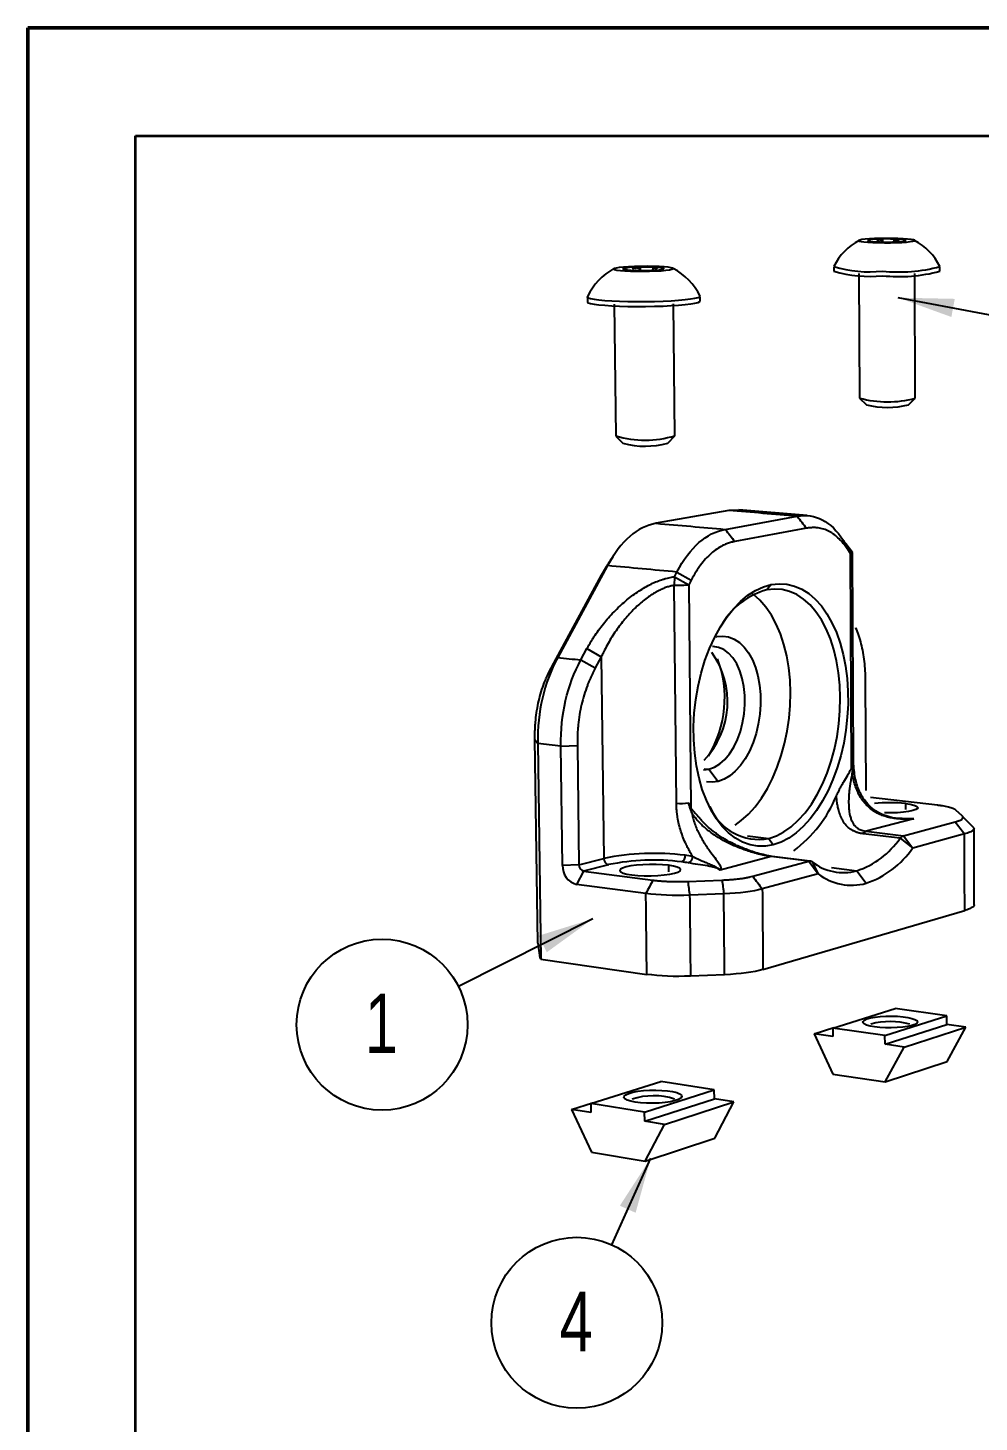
# Model space of a CAD drawing. Header units: millimetres. Extents: x -56 to 279, y 0 to 216.
# Drawn here: x 0 to 56, y 133.8 to 215.9 of the extents above; entities that cross this region are included whole.
import ezdxf

# ---------------------------------------------------------------- set-up
doc = ezdxf.new("R2010")
doc.units = ezdxf.units.MM
doc.layers.add('PAGE_BORDER', color=7, linetype='Continuous')
doc.layers.add('TITLE_BLOCK_BORDER', color=7, linetype='Continuous')
doc.styles.add('SLDTEXTSTYLE0', font='TXT', dxfattribs={"width": 0.75})
doc.dimstyles.new('SLDDIMSTYLE0', dxfattribs={"dimtxt": 0.18, "dimasz": 3.302, "dimexe": 0, "dimexo": 0.0625, "dimgap": 0, "dimtad": 0, "dimtih": 1, "dimtoh": 1, "dimdec": 0, "dimrnd": 1e-09, "dimzin": 0, "dimdsep": 46, "dimtxsty": 'Standard', "dimsah": 1, "dimcen": 0.09, "dimadec": 0, "dimazin": 0, "dimtfac": 3.302, "dimtdec": 0, "dimtofl": 0, "dimtmove": 0, "dimatfit": 3, "dimfxl": 1, "dimfrac": 2, "dimtolj": 1, "dimtzin": 0, "dimarcsym": 0})

# ---------------------------------------------------------------- blocks, each defined once
blk = doc.blocks.new('SW_NOTE_45')
at = {"layer": 'TITLE_BLOCK_BORDER', "color": 0}
blk.add_circle((-4.496, -2.256), 5.031, dxfattribs=at)
at = {"layer": 'TITLE_BLOCK_BORDER', "color": 0, "insert": (-4.531, -0.433), "char_height": 3.5, "attachment_point": 2, "style": 'SLDTEXTSTYLE0'}
blk.add_mtext('1', dxfattribs=at)
blk = doc.blocks.new('SW_NOTE_46')
at = {"layer": 'TITLE_BLOCK_BORDER', "color": 0}
blk.add_circle((-2.061, -4.589), 5.031, dxfattribs=at)
at = {"layer": 'TITLE_BLOCK_BORDER', "color": 0, "insert": (-2.096, -2.765), "char_height": 3.5, "attachment_point": 2, "style": 'SLDTEXTSTYLE0'}
blk.add_mtext('4', dxfattribs=at)

msp = doc.modelspace()

# ---------------------------------------------------------------- linework, layer by layer
at = {"color": 7, "linetype": 'Continuous', "lineweight": 50}
for p, q in [((0, 0), (0, 215.9)), ((0, 215.9), (279.4, 215.9))]:
    msp.add_line(p, q, dxfattribs=at)
at = {"color": 7, "linetype": 'Continuous', "lineweight": 25}
for p, q in [((50.114, 203.461), (49.998, 203.387)), ((50.115, 203.364), (50.114, 203.461)), ((51.247, 203.366), (51.247, 203.457)), ((51.331, 203.365), (51.247, 203.457)), ((35.795, 201.808), (35.611, 201.695)), ((35.797, 201.699), (35.795, 201.808)), ((36.995, 201.704), (36.994, 201.803)), ((37.078, 201.703), (36.994, 201.803)), ((47.483, 201.841), (47.485, 201.57)), ((48.964, 201.433), (49.002, 194.108)), ((52.276, 194.109), (52.25, 201.435)), ((53.728, 201.573), (53.727, 201.844)), ((32.961, 200.074), (32.965, 199.786)), ((34.541, 199.639), (34.635, 191.875)), ((38.115, 191.888), (38.034, 199.65)), ((39.603, 199.808), (39.601, 200.095)), ((49.003, 194.096), (49.397, 193.707)), ((51.879, 193.708), (52.269, 194.096)), ((52.272, 194.1), (52.276, 194.109)), ((34.635, 191.861), (35.058, 191.451)), ((37.695, 191.461), (38.106, 191.874)), ((41.295, 187.491), (37.025, 186.733)), ((41.089, 186.378), (45.322, 187.149)), ((41.879, 187.505), (41.295, 187.491)), ((45.902, 187.187), (41.88, 187.529)), ((45.869, 186.441), (41.642, 185.658)), ((48.046, 185.73), (48.184, 185.52)), ((48.577, 185.014), (48.184, 185.52)), ((48.457, 184.96), (48.319, 185.17)), ((48.526, 172.304), (48.457, 184.96)), ((48.643, 172.691), (48.577, 185.011)), ((34.149, 184.244), (31.219, 178.834)), ((33.789, 183.689), (34.116, 184.204)), ((38.087, 183.59), (38.233, 183.864)), ((38.233, 183.864), (39.078, 183.389)), ((30.867, 178.294), (33.789, 183.689)), ((38.087, 183.59), (38.068, 183.079)), ((38.204, 170.253), (38.068, 183.079)), ((38.087, 183.59), (38.932, 183.114)), ((39.078, 183.389), (38.932, 183.114)), ((38.932, 183.114), (39.065, 169.958)), ((43.797, 183.123), (43.527, 182.816)), ((32.578, 178.692), (32.935, 179.354)), ((32.935, 179.354), (33.783, 178.878)), ((32.578, 178.692), (33.428, 178.216)), ((33.783, 178.878), (33.428, 178.216)), ((33.783, 178.878), (33.934, 167.008)), ((49.386, 170.999), (49.354, 177.495)), ((30.046, 162.021), (29.87, 174.009)), ((30.042, 173.772), (30.228, 161.066)), ((31.401, 173.615), (32.371, 173.648)), ((31.499, 166.597), (31.401, 173.615)), ((32.371, 173.648), (32.466, 166.634)), ((39.808, 172.216), (40.124, 172.253)), ((40.124, 172.253), (40.664, 171.538)), ((53.585, 170.135), (49.65, 170.597)), ((52.196, 169.344), (49.396, 168.603)), ((51.68, 169.343), (51.509, 169.342)), ((51.577, 168.338), (54.637, 169.159)), ((55.037, 169.512), (54.674, 169.844)), ((51.382, 168.192), (49.201, 168.458)), ((49.396, 168.603), (51.577, 168.338)), ((51.577, 168.338), (52.127, 167.617)), ((55.182, 168.448), (52.127, 167.617)), ((55.753, 164.275), (55.745, 168.763)), ((43.643, 168.174), (43.915, 167.813)), ((51.382, 168.192), (52.127, 167.617)), ((32.466, 166.634), (31.499, 166.597)), ((32.466, 166.634), (33.934, 167.008)), ((34.21, 166.637), (32.742, 166.261)), ((43.794, 167.12), (40.784, 166.323)), ((42.704, 165.957), (46.002, 166.842)), ((46.002, 166.842), (43.794, 167.12)), ((46.065, 166.85), (43.857, 167.128)), ((46.002, 166.842), (46.562, 166.102)), ((46.207, 166.801), (46.562, 166.102)), ((32.742, 166.261), (32.329, 165.477)), ((32.742, 166.261), (36.822, 165.728)), ((46.562, 166.102), (43.269, 165.206)), ((48.83, 166.277), (49.384, 165.546)), ((36.411, 164.937), (32.329, 165.477)), ((38.881, 165.653), (40.892, 165.731)), ((41.003, 164.92), (38.988, 164.841)), ((43.307, 160.467), (55.192, 163.938)), ((30.046, 162.021), (30.17, 161.162)), ((30.228, 161.066), (30.17, 161.162)), ((30.228, 161.066), (36.465, 160.18)), ((41.046, 160.162), (39.037, 160.077)), ((47.417, 157.021), (51.092, 158.167)), ((50.496, 156.574), (54.146, 157.734)), ((54.146, 157.734), (51.092, 158.167)), ((54.147, 157.233), (54.146, 157.734)), ((46.314, 156.677), (47.491, 157.044)), ((47.417, 157.021), (47.42, 156.516)), ((50.496, 156.574), (47.417, 157.021)), ((50.499, 156.065), (54.147, 157.233)), ((51.623, 155.901), (55.262, 157.074)), ((55.262, 157.074), (54.147, 157.233)), ((54.153, 155.045), (55.262, 157.074)), ((47.42, 156.516), (46.314, 156.677)), ((46.314, 156.677), (47.433, 154.307)), ((50.499, 156.065), (50.496, 156.574)), ((51.623, 155.901), (50.499, 156.065)), ((50.509, 153.844), (51.623, 155.901)), ((50.509, 153.844), (54.153, 155.045)), ((33.159, 152.576), (37.29, 153.864)), ((40.438, 153.377), (37.29, 153.864)), ((47.433, 154.307), (50.509, 153.844)), ((36.333, 152.072), (40.438, 153.377)), ((36.339, 151.534), (40.443, 152.847)), ((40.443, 152.847), (40.438, 153.377)), ((41.593, 152.668), (40.443, 152.847)), ((32.027, 152.223), (33.262, 152.608)), ((33.166, 152.041), (32.027, 152.223)), ((32.027, 152.223), (33.197, 149.704)), ((33.159, 152.576), (33.166, 152.041)), ((36.333, 152.072), (33.159, 152.576)), ((36.339, 151.534), (36.333, 152.072)), ((37.499, 151.348), (41.593, 152.668)), ((40.465, 150.533), (41.593, 152.668)), ((37.499, 151.348), (36.339, 151.534)), ((36.367, 149.182), (37.499, 151.348)), ((36.367, 149.182), (40.465, 150.533)), ((33.197, 149.704), (36.367, 149.182))]:
    msp.add_line(p, q, dxfattribs=at)
at = {"color": 8, "linetype": 'Continuous', "lineweight": 25}
for p, q in [((40.557, 180.03), (40.585, 180.062)), ((39.84, 172.286), (40.124, 172.253)), ((51.698, 170.232), (51.699, 169.879)), ((51.562, 169.344), (52.196, 169.344)), ((52.196, 169.344), (51.68, 169.343)), ((42.392, 168.328), (43.643, 168.174)), ((37.74, 166.599), (37.744, 166.215)), ((47.343, 166.464), (48.83, 166.277))]:
    msp.add_line(p, q, dxfattribs=at)
at = {"color": 7, "linetype": 'Continuous', "lineweight": 25, "flags": 128}
for points in [[(50.462, 203.252), (50.82, 203.254), (51.167, 203.261), (51.487, 203.275), (51.764, 203.293), (51.987, 203.316), (52.145, 203.341), (52.23, 203.369), (52.238, 203.397), (52.17, 203.424), (52.029, 203.449), (51.821, 203.471), (51.557, 203.489), (51.248, 203.502), (50.91, 203.509), (50.557, 203.51), (50.206, 203.506), (49.873, 203.495), (49.574, 203.48), (49.322, 203.459), (49.129, 203.435), (49.005, 203.409), (48.955, 203.381), (48.981, 203.353), (49.084, 203.327), (49.258, 203.303), (49.495, 203.282), (49.784, 203.267), (50.111, 203.256), (50.462, 203.252)], [(36.481, 201.863), (36.105, 201.862), (35.736, 201.853), (35.391, 201.838), (35.087, 201.818), (34.836, 201.793), (34.653, 201.764), (34.544, 201.733), (34.515, 201.702), (34.568, 201.671), (34.701, 201.642), (34.907, 201.617), (35.178, 201.597), (35.499, 201.582), (35.857, 201.573), (36.235, 201.572), (36.613, 201.577), (36.976, 201.589), (37.304, 201.607), (37.583, 201.63), (37.8, 201.658), (37.944, 201.688), (38.01, 201.719), (37.994, 201.75), (37.897, 201.78), (37.724, 201.807), (37.484, 201.83), (37.187, 201.847), (36.848, 201.859), (36.481, 201.863)], [(35.062, 201.723), (35.052, 201.71), (35.062, 201.697), (35.094, 201.684), (35.145, 201.672), (35.216, 201.661), (35.305, 201.65), (35.41, 201.641), (35.53, 201.633)], [(37.467, 201.713), (37.476, 201.727), (37.464, 201.74), (37.432, 201.752), (37.38, 201.764), (37.308, 201.776), (37.219, 201.786), (37.114, 201.795), (36.994, 201.803)], [(32.966, 200.082), (32.96, 200.056), (33.012, 200.01), (33.146, 199.967), (33.357, 199.926), (33.642, 199.889), (33.993, 199.857), (34.402, 199.831), (34.857, 199.811), (35.349, 199.797), (35.864, 199.791), (36.39, 199.793), (36.913, 199.801), (37.42, 199.817), (37.898, 199.839), (38.336, 199.868), (38.721, 199.902), (39.045, 199.94), (39.3, 199.982), (39.48, 200.027), (39.581, 200.072), (39.603, 200.103)], [(32.965, 199.786), (32.963, 199.768), (33.016, 199.722), (33.15, 199.678), (33.361, 199.637), (33.646, 199.6), (33.997, 199.567), (34.405, 199.541), (34.861, 199.52), (35.353, 199.507), (35.868, 199.501), (36.394, 199.502), (36.917, 199.511), (37.423, 199.527), (37.901, 199.549), (38.339, 199.578), (38.724, 199.612), (39.048, 199.651), (39.303, 199.694), (39.483, 199.738), (39.584, 199.785), (39.603, 199.808)], [(43.915, 167.813), (43.455, 167.732), (42.998, 167.729), (42.548, 167.806), (42.109, 167.962), (41.687, 168.195), (41.286, 168.504), (40.909, 168.887), (40.563, 169.338), (40.249, 169.855), (39.971, 170.431), (39.734, 171.061), (39.539, 171.738), (39.388, 172.455), (39.285, 173.205), (39.228, 173.979), (39.22, 174.769), (39.261, 175.566), (39.35, 176.363), (39.485, 177.149), (39.667, 177.917), (39.892, 178.659), (40.158, 179.366), (40.462, 180.03), (40.801, 180.645), (41.171, 181.205), (41.568, 181.703), (41.987, 182.134), (42.424, 182.495), (42.875, 182.782), (43.334, 182.992), (43.797, 183.123)], [(43.797, 183.123), (44.258, 183.174), (44.714, 183.147), (45.159, 183.04), (45.589, 182.856), (46, 182.597), (46.387, 182.266), (46.747, 181.867), (47.077, 181.404), (47.373, 180.882), (47.632, 180.307), (47.853, 179.683), (48.033, 179.019), (48.17, 178.32), (48.264, 177.592), (48.313, 176.845), (48.317, 176.083), (48.276, 175.316), (48.191, 174.55), (48.062, 173.793), (47.891, 173.051), (47.679, 172.334), (47.428, 171.646), (47.14, 170.996), (46.819, 170.389), (46.467, 169.832), (46.088, 169.33), (45.684, 168.889), (45.261, 168.513), (44.823, 168.206), (44.372, 167.972), (43.915, 167.813)], [(41.661, 168.968), (42.031, 169.233), (42.45, 169.61), (42.848, 170.052), (43.221, 170.555), (43.565, 171.113), (43.876, 171.72), (44.152, 172.37), (44.389, 173.055), (44.585, 173.77), (44.739, 174.505), (44.848, 175.254), (44.912, 176.009), (44.93, 176.761), (44.901, 177.504), (44.827, 178.229), (44.707, 178.929), (44.542, 179.596), (44.335, 180.224), (44.088, 180.805), (43.802, 181.334), (43.48, 181.804), (43.127, 182.21), (42.745, 182.548), (42.638, 182.626)], [(43.643, 168.174), (44.095, 168.331), (44.54, 168.566), (44.973, 168.874), (45.39, 169.254), (45.786, 169.699), (46.157, 170.205), (46.499, 170.767), (46.809, 171.378), (47.084, 172.032), (47.321, 172.722), (47.517, 173.441), (47.67, 174.181), (47.78, 174.934), (47.844, 175.693), (47.863, 176.45), (47.836, 177.197), (47.763, 177.926), (47.644, 178.63), (47.482, 179.301), (47.277, 179.932), (47.032, 180.517), (46.749, 181.048), (46.43, 181.52), (46.08, 181.928), (45.701, 182.268), (45.297, 182.534), (44.874, 182.724), (44.434, 182.835), (43.984, 182.866), (43.527, 182.816)], [(40.585, 180.062), (40.935, 180.095), (41.278, 180.048), (41.608, 179.921), (41.919, 179.719), (42.206, 179.444), (42.462, 179.102), (42.683, 178.7), (42.866, 178.245), (43.008, 177.745), (43.105, 177.21), (43.156, 176.65), (43.161, 176.074), (43.119, 175.494), (43.031, 174.918), (42.898, 174.359), (42.724, 173.825), (42.51, 173.327), (42.262, 172.874), (41.982, 172.474), (41.677, 172.135), (41.352, 171.862), (41.012, 171.662), (40.664, 171.538)], [(40.124, 172.253), (40.447, 172.371), (40.761, 172.565), (41.059, 172.832), (41.335, 173.165), (41.583, 173.558), (41.798, 174), (41.974, 174.483), (42.109, 174.996), (42.198, 175.527), (42.241, 176.065), (42.237, 176.599), (42.185, 177.117), (42.086, 177.607), (41.943, 178.058), (41.759, 178.462), (41.537, 178.808), (41.282, 179.089), (41, 179.299), (40.697, 179.432), (40.38, 179.486), (40.327, 179.487)], [(40.664, 171.538), (40.315, 171.493), (39.988, 171.523)], [(51.698, 170.232), (51.981, 170.19), (52.203, 170.137), (52.353, 170.077), (52.422, 170.011), (52.406, 169.945), (52.308, 169.88), (52.13, 169.82), (51.883, 169.768), (51.577, 169.727), (51.229, 169.699), (50.857, 169.685), (50.478, 169.687), (50.463, 169.687)], [(55.738, 168.813), (55.411, 169.13), (55.085, 169.446)], [(37.74, 166.599), (37.396, 166.633), (37.017, 166.651), (36.62, 166.652), (36.225, 166.637), (35.852, 166.606), (35.52, 166.561), (35.244, 166.504), (35.038, 166.437), (34.914, 166.364), (34.877, 166.289), (34.931, 166.215), (35.071, 166.146), (35.292, 166.086), (35.583, 166.038)], [(35.583, 166.038), (35.928, 166.003), (36.311, 165.985), (36.712, 165.983), (37.111, 165.999), (37.486, 166.03), (37.821, 166.076), (38.096, 166.135), (38.299, 166.202), (38.42, 166.275), (38.452, 166.35), (38.395, 166.424), (38.252, 166.492), (38.03, 166.551), (37.74, 166.599)], [(49.878, 157.09), (49.615, 157.138), (49.408, 157.197), (49.266, 157.264), (49.196, 157.337), (49.201, 157.412), (49.281, 157.485), (49.431, 157.553), (49.645, 157.612), (49.912, 157.661), (50.22, 157.697), (50.554, 157.717), (50.9, 157.722), (51.241, 157.711), (51.562, 157.685), (51.847, 157.644), (52.084, 157.591), (52.261, 157.528), (52.37, 157.458), (52.405, 157.384), (52.366, 157.31), (52.253, 157.238), (52.072, 157.174), (51.83, 157.118), (51.54, 157.075), (51.214, 157.046), (50.869, 157.033), (50.52, 157.036), (50.185, 157.055), (49.878, 157.09)], [(35.783, 152.653), (35.514, 152.707), (35.307, 152.773), (35.17, 152.849), (35.111, 152.931), (35.132, 153.015), (35.231, 153.097), (35.404, 153.173), (35.643, 153.24), (35.936, 153.295), (36.27, 153.335), (36.628, 153.358), (36.996, 153.364), (37.355, 153.352), (37.689, 153.322), (37.983, 153.276), (38.223, 153.216), (38.398, 153.146), (38.5, 153.067), (38.523, 152.983), (38.466, 152.9), (38.331, 152.82), (38.126, 152.747), (37.859, 152.685), (37.542, 152.636), (37.191, 152.604), (36.822, 152.589), (36.453, 152.593), (36.101, 152.614), (35.783, 152.653)]]:
    msp.add_lwpolyline(points, dxfattribs=at)
at = {"color": 7, "linetype": 'Continuous', "lineweight": 25}
for centre, radius, start, end in [((50.607, 200.34), 3.466, 118.27844, 154.21794), ((50.046, 201.199), 2.263, 88.26472, 104.9077), ((49.832, 204.112), 0.814, 243.08922, 278.16994), ((50.568, 216.514), 13.222, 267.31183, 272.24967), ((50.63, 190.234), 13.238, 87.33068, 92.23423), ((51.158, 205.506), 2.206, 268.14379, 285.16146), ((51.36, 202.615), 0.85, 63.83321, 97.67789), ((50.594, 200.317), 3.489, 26.05647, 61.83659), ((36.272, 198.504), 3.663, 118.40696, 154.48774), ((35.743, 199.043), 2.766, 88.91481, 104.25761), ((36.187, 214.724), 13.107, 267.12379, 272.39976), ((36.341, 188.695), 13.124, 87.14529, 92.38212), ((36.792, 204.326), 2.699, 268.81436, 284.49089), ((36.268, 198.446), 3.724, 26.42493, 62.09068), ((49.59, 208.831), 7.56, 253.83125, 275.7426), ((49.575, 208.824), 7.283, 253.33357, 276.07015), ((51.328, 210.664), 9.135, 263.8219, 285.2337), ((51.315, 210.692), 9.433, 264.10316, 284.81978), ((50.652, 200.094), 6.21, 254.59415, 285.123), ((50.633, 198.755), 5.196, 256.2435, 283.89675), ((36.353, 197.718), 6.09, 253.61241, 286.81765), ((36.359, 196.181), 4.906, 254.62385, 285.80939), ((44.684, 178.582), 4.389, 105.27518, 148.3798), ((36.29, 176.234), 4.937, 315.90501, 35.94336), ((34.523, 176.449), 6.53, 328.6427, 20.74822), ((38.475, 173.731), 3.488, 265.54578, 277.56392), ((43.075, 171.264), 3.142, 202.52434, 280.41208), ((40.518, 173.629), 7.698, 306.68932, 337.58737), ((50.778, 161.828), 8.455, 83.75503, 96.12614), ((49.513, 168.241), 0.381, 107.99312, 145.204), ((51.696, 167.977), 0.38, 108.26283, 145.50294), ((47.243, 171.05), 5.03, 288.38794, 325.37784), ((47.652, 170.692), 5.429, 288.60141, 325.50535), ((32.832, 166.617), 0.367, 177.35451, 255.79276), ((36.882, 152.467), 14.837, 82.8889, 101.4606), ((34.298, 166.991), 0.365, 177.34422, 255.93968), ((36.864, 153.623), 13.283, 82.84689, 101.52803), ((38.332, 167.144), 0.389, 298.52617, 6.74121), ((37.632, 159.766), 7.091, 79.58634, 82.82212), ((37.734, 159.319), 7.932, 79.6553, 82.86885), ((38.79, 167.089), 0.37, 289.61632, 5.02795), ((46.064, 166.617), 0.233, 52.14541, 105.24654), ((48.039, 169.145), 2.975, 231.9805, 285.41145), ((32.602, 166.546), 1.104, 177.38259, 255.68683), ((48.524, 168.619), 3.192, 232.06352, 285.6372), ((50.813, 153.044), 4.36, 74.6465, 105.21734), ((36.867, 148.95), 4.083, 72.39557, 108.16643)]:
    msp.add_arc(centre, radius, start, end, dxfattribs=at)
at = {"color": 8, "linetype": 'Continuous', "lineweight": 25}
for centre, radius, start, end in [((48.593, 172.708), 0.0529, 283.16792, 341.00893), ((43.857, 166.887), 0.241, 90.89662, 105.04383)]:
    msp.add_arc(centre, radius, start, end, dxfattribs=at)
at = {"color": 7, "linetype": 'Continuous', "lineweight": 25}
for points, knots in [([(50.416, 203.359), (50.371, 203.366), (50.265, 203.383), (50.169, 203.433), (50.114, 203.461)], [0, 0, 0, 0, 0.423853, 1, 1, 1, 1]), ([(51.247, 203.457), (51.183, 203.423), (51.098, 203.378), (51.003, 203.364), (50.979, 203.361)], [0, 0, 0, 0, 0.745692, 1, 1, 1, 1]), ([(36.13, 201.694), (36.088, 201.7), (35.97, 201.717), (35.863, 201.773), (35.795, 201.808)], [0, 0, 0, 0, 0.361993, 1, 1, 1, 1]), ([(36.994, 201.803), (36.937, 201.771), (36.87, 201.734), (36.795, 201.72), (36.784, 201.718)], [0, 0, 0, 0, 0.851358, 1, 1, 1, 1]), ([(48.319, 185.17), (48.291, 185.211), (48.236, 185.293), (48.151, 185.409), (48.065, 185.52), (47.977, 185.625), (47.888, 185.724), (47.735, 185.88), (47.511, 186.074), (47.205, 186.267), (46.884, 186.4), (46.59, 186.465), (46.328, 186.484), (46.1, 186.478), (45.947, 186.453), (45.869, 186.441)], [0, 0, 0, 0, 0.04299, 0.085464, 0.127458, 0.169013, 0.210167, 0.250963, 0.376146, 0.49985, 0.624171, 0.75013, 0.831696, 0.914883, 1, 1, 1, 1]), ([(41.642, 185.658), (41.602, 185.65), (41.521, 185.633), (41.4, 185.602), (41.281, 185.565), (41.164, 185.523), (41.048, 185.475), (40.853, 185.384), (40.584, 185.226), (40.248, 184.965), (39.927, 184.646), (39.657, 184.316), (39.435, 183.997), (39.251, 183.705), (39.136, 183.495), (39.078, 183.389)], [0, 0, 0, 0, 0.042894, 0.085279, 0.127191, 0.168669, 0.209754, 0.250485, 0.37597, 0.500011, 0.624041, 0.749702, 0.831405, 0.914734, 1, 1, 1, 1]), ([(48.572, 185.014), (48.571, 185.005), (48.57, 184.986), (48.497, 184.969), (48.457, 184.96)], [0, 0, 0, 0, 0.46132, 1, 1, 1, 1]), ([(32.935, 179.354), (32.959, 179.398), (33.008, 179.488), (33.084, 179.621), (33.176, 179.776), (33.286, 179.953), (33.458, 180.214), (33.685, 180.534), (33.977, 180.907), (34.286, 181.266), (34.609, 181.607), (34.945, 181.929), (35.29, 182.228), (35.642, 182.503), (35.999, 182.751), (36.358, 182.971), (36.715, 183.161), (37.07, 183.32), (37.362, 183.425), (37.591, 183.493), (37.759, 183.534), (37.925, 183.568), (38.033, 183.583), (38.087, 183.59)], [0, 0, 0, 0, 0.02372, 0.047443, 0.07118, 0.106666, 0.142085, 0.212441, 0.282001, 0.350522, 0.417786, 0.4836, 0.547806, 0.610283, 0.670958, 0.729805, 0.78686, 0.842213, 0.896024, 0.922396, 0.948533, 0.974375, 1, 1, 1, 1]), ([(38.068, 183.079), (38.033, 183.073), (37.961, 183.06), (37.852, 183.035), (37.741, 183.004), (37.628, 182.968), (37.455, 182.905), (37.22, 182.802), (36.926, 182.643), (36.627, 182.452), (36.222, 182.154), (35.72, 181.709), (35.156, 181.094), (34.725, 180.524), (34.405, 180.038), (34.178, 179.659), (34.01, 179.347), (33.88, 179.086), (33.819, 178.955), (33.783, 178.878)], [0, 0, 0, 0, 0.019119, 0.03848, 0.058111, 0.078038, 0.098289, 0.149483, 0.203392, 0.258561, 0.317173, 0.440028, 0.571463, 0.710018, 0.78137, 0.853695, 0.926678, 0.957218, 1, 1, 1, 1]), ([(38.932, 183.114), (38.836, 183.096), (38.693, 183.082), (38.38, 183.069), (38.211, 183.07), (38.068, 183.079)], [0, 0, 0, 0, 0.5, 0.5, 1, 1, 1, 1]), ([(49.354, 177.495), (49.342, 177.868), (49.319, 178.615), (49.115, 179.645), (48.921, 180.308), (48.775, 180.573), (48.77, 180.582)], [0, 0, 0, 0, 0.329783, 0.660426, 0.989003, 1, 1, 1, 1]), ([(29.87, 174.009), (29.87, 174.074), (29.868, 174.203), (29.871, 174.396), (29.877, 174.587), (29.886, 174.777), (29.899, 174.965), (29.928, 175.28), (29.985, 175.721), (30.096, 176.279), (30.242, 176.82), (30.4, 177.28), (30.558, 177.666), (30.705, 177.986), (30.813, 178.191), (30.867, 178.294)], [0, 0, 0, 0, 0.043067, 0.085597, 0.127627, 0.169195, 0.210342, 0.251108, 0.37681, 0.500943, 0.624887, 0.750585, 0.831905, 0.914942, 1, 1, 1, 1]), ([(33.428, 178.216), (33.399, 178.16), (33.341, 178.051), (33.257, 177.883), (33.178, 177.713), (33.102, 177.542), (33.03, 177.37), (32.914, 177.073), (32.766, 176.642), (32.612, 176.064), (32.495, 175.471), (32.425, 174.936), (32.388, 174.465), (32.37, 174.058), (32.371, 173.786), (32.371, 173.648)], [0, 0, 0, 0, 0.042763, 0.085016, 0.126796, 0.168141, 0.209091, 0.249685, 0.375601, 0.500027, 0.623608, 0.748802, 0.830793, 0.914421, 1, 1, 1, 1]), ([(48.526, 172.304), (48.532, 172.315), (48.544, 172.338), (48.558, 172.378), (48.571, 172.423), (48.584, 172.482), (48.595, 172.561), (48.602, 172.623), (48.605, 172.657)], [0, 0, 0, 0, 0.113679, 0.233975, 0.362301, 0.499826, 0.732467, 1, 1, 1, 1]), ([(48.605, 172.657), (48.6, 172.599), (48.591, 172.488), (48.58, 172.327), (48.572, 172.177), (48.568, 172.08), (48.566, 172.034)], [0, 0, 0, 0, 0.276268, 0.5342219, 0.7751346, 1, 1, 1, 1]), ([(51.509, 169.356), (51.438, 169.354), (51.132, 169.349), (50.611, 169.469), (50.064, 169.71), (49.648, 170.017), (49.286, 170.414), (48.958, 170.981), (48.7, 171.764), (48.663, 172.364), (48.643, 172.691)], [0, 0, 0, 0, 0.045294, 0.193449, 0.310675, 0.403906, 0.506874, 0.639799, 0.803868, 1, 1, 1, 1]), ([(47.635, 170.694), (47.656, 170.74), (47.7, 170.833), (47.77, 170.974), (47.852, 171.132), (47.952, 171.315), (48.103, 171.58), (48.265, 171.857), (48.418, 172.117), (48.494, 172.248), (48.526, 172.304)], [0, 0, 0, 0, 0.078688, 0.162022, 0.250075, 0.363869, 0.499909, 0.749926, 0.894353, 1, 1, 1, 1]), ([(48.566, 172.034), (48.555, 171.984), (48.533, 171.883), (48.503, 171.731), (48.475, 171.577), (48.442, 171.38), (48.408, 171.136), (48.379, 170.865), (48.36, 170.594), (48.353, 170.338), (48.358, 170.086), (48.381, 169.776), (48.434, 169.485), (48.525, 169.228), (48.604, 169.079), (48.678, 168.973), (48.746, 168.896), (48.822, 168.826), (48.912, 168.761), (49.015, 168.705), (49.132, 168.658), (49.258, 168.623), (49.35, 168.609), (49.396, 168.603)], [0, 0, 0, 0, 0.029992, 0.060851, 0.092586, 0.125205, 0.185198, 0.250429, 0.30703, 0.374905, 0.437379, 0.499977, 0.624481, 0.691195, 0.749545, 0.78199, 0.812038, 0.844021, 0.874572, 0.907538, 0.939245, 0.969966, 1, 1, 1, 1]), ([(52.196, 169.344), (52.146, 169.34), (52.047, 169.331), (51.896, 169.322), (51.744, 169.318), (51.538, 169.317), (51.277, 169.328), (50.855, 169.379), (50.327, 169.514), (49.847, 169.766), (49.513, 170.035), (49.217, 170.342), (48.987, 170.693), (48.808, 171.082), (48.719, 171.336), (48.658, 171.556), (48.621, 171.714), (48.59, 171.873), (48.574, 171.98), (48.566, 172.034)], [0, 0, 0, 0, 0.031967, 0.063545, 0.09479, 0.125759, 0.188954, 0.250727, 0.374991, 0.500029, 0.560631, 0.624831, 0.750322, 0.805107, 0.874842, 0.906254, 0.937668, 0.968148, 1, 1, 1, 1]), ([(39.159, 167.122), (39.137, 167.159), (39.092, 167.232), (39.027, 167.346), (38.963, 167.464), (38.899, 167.584), (38.837, 167.708), (38.738, 167.916), (38.609, 168.215), (38.469, 168.609), (38.355, 169.015), (38.281, 169.38), (38.236, 169.702), (38.211, 169.978), (38.206, 170.161), (38.204, 170.253)], [0, 0, 0, 0, 0.040798, 0.081873, 0.123285, 0.165089, 0.207343, 0.250101, 0.37369, 0.499542, 0.624331, 0.750022, 0.833289, 0.916522, 1, 1, 1, 1]), ([(39.12, 169.681), (39.099, 169.74), (39.053, 169.864), (38.989, 170.061), (38.953, 170.2), (38.934, 170.273)], [0, 0, 0, 0, 0.3033457, 0.6357848, 1, 1, 1, 1]), ([(38.934, 170.273), (38.942, 170.241), (38.958, 170.182), (38.984, 170.104), (39.011, 170.043), (39.037, 169.994), (39.056, 169.97), (39.065, 169.958)], [0, 0, 0, 0, 0.266997, 0.499302, 0.680929, 0.846805, 1, 1, 1, 1]), ([(39.065, 169.958), (39.149, 169.863), (39.308, 169.683), (39.466, 169.503), (39.541, 169.419)], [0, 0, 0, 0, 0.529279, 1, 1, 1, 1]), ([(49.201, 168.458), (49.169, 168.462), (49.105, 168.471), (49.013, 168.489), (48.924, 168.511), (48.838, 168.537), (48.755, 168.567), (48.675, 168.601), (48.598, 168.639), (48.524, 168.682), (48.381, 168.776), (48.191, 168.949), (47.999, 169.225), (47.851, 169.545), (47.757, 169.855), (47.696, 170.15), (47.657, 170.414), (47.642, 170.6), (47.635, 170.694)], [0, 0, 0, 0, 0.026771, 0.053645, 0.080697, 0.108002, 0.135632, 0.163655, 0.192138, 0.221146, 0.250737, 0.370469, 0.500657, 0.622455, 0.749485, 0.833049, 0.916466, 1, 1, 1, 1]), ([(54.674, 169.844), (54.665, 169.852), (54.648, 169.867), (54.615, 169.889), (54.577, 169.91), (54.52, 169.938), (54.433, 169.972), (54.305, 170.011), (54.154, 170.047), (53.983, 170.079), (53.793, 170.109), (53.655, 170.126), (53.585, 170.135)], [0, 0, 0, 0, 0.064245, 0.127286, 0.18925, 0.250269, 0.375963, 0.500036, 0.623823, 0.749534, 0.872537, 1, 1, 1, 1]), ([(39.12, 169.681), (39.127, 169.648), (39.14, 169.578), (39.164, 169.469), (39.197, 169.338), (39.24, 169.19), (39.347, 168.871), (39.551, 168.406), (39.833, 167.931), (40.064, 167.591), (40.291, 167.28), (40.545, 166.953), (40.717, 166.712), (40.794, 166.564), (40.821, 166.47), (40.821, 166.39), (40.797, 166.345), (40.784, 166.323)], [0, 0, 0, 0, 0.018742, 0.039518, 0.062329, 0.09374, 0.125151, 0.249505, 0.374628, 0.439128, 0.500005, 0.625045, 0.749329, 0.81109, 0.874285, 0.936473, 1, 1, 1, 1]), ([(43.794, 167.12), (43.767, 167.123), (43.712, 167.13), (43.625, 167.144), (43.534, 167.159), (43.44, 167.177), (43.342, 167.196), (43.24, 167.218), (43.114, 167.247), (42.962, 167.285), (42.789, 167.331), (42.613, 167.382), (42.389, 167.452), (42.1, 167.551), (41.655, 167.724), (41.221, 167.925), (40.818, 168.147), (40.518, 168.331), (40.242, 168.523), (39.976, 168.731), (39.736, 168.944), (39.531, 169.153), (39.367, 169.341), (39.236, 169.51), (39.158, 169.625), (39.12, 169.681)], [0, 0, 0, 0, 0.017101, 0.034383, 0.051904, 0.069721, 0.087887, 0.106452, 0.125465, 0.156009, 0.187996, 0.218038, 0.250487, 0.30883, 0.375547, 0.500047, 0.562643, 0.625114, 0.692982, 0.749586, 0.814809, 0.874806, 0.918095, 0.95982, 1, 1, 1, 1]), ([(43.854, 167.128), (43.715, 167.15), (43.447, 167.193), (43.004, 167.307), (42.597, 167.434), (42.129, 167.607), (41.61, 167.834), (41.057, 168.133), (40.531, 168.477), (40.098, 168.828), (39.763, 169.153), (39.611, 169.341), (39.545, 169.423)], [0, 0, 0, 0, 0.0958615, 0.1854451, 0.2672767, 0.3416506, 0.4705009, 0.5924101, 0.7088299, 0.8451433, 0.9325984, 1, 1, 1, 1]), ([(54.637, 169.159), (54.661, 169.166), (54.709, 169.179), (54.775, 169.199), (54.834, 169.22), (54.907, 169.248), (54.982, 169.284), (55.047, 169.329), (55.085, 169.374), (55.095, 169.42), (55.08, 169.466), (55.052, 169.496), (55.037, 169.512)], [0, 0, 0, 0, 0.064245, 0.127286, 0.18925, 0.250269, 0.375963, 0.500036, 0.623823, 0.749534, 0.872537, 1, 1, 1, 1]), ([(55.724, 168.813), (55.733, 168.801), (55.767, 168.751), (55.701, 168.662), (55.52, 168.55), (55.296, 168.483), (55.182, 168.448)], [0, 0, 0, 0, 0.095796, 0.393078, 0.690359, 1, 1, 1, 1]), ([(40.784, 166.323), (40.724, 166.37), (40.63, 166.414), (40.44, 166.475), (40.368, 166.495), (40.214, 166.531), (40.13, 166.548), (39.867, 166.597), (39.673, 166.625), (39.282, 166.681), (39.087, 166.708), (38.914, 166.741)], [0, 0, 0, 0, 0.25, 0.25, 0.375, 0.375, 0.5, 0.5, 0.75, 0.75, 1, 1, 1, 1]), ([(39.159, 167.122), (39.197, 167.103), (39.279, 167.063), (39.41, 167.003), (39.553, 166.938), (39.693, 166.876), (39.831, 166.815), (40.002, 166.741), (40.231, 166.642), (40.437, 166.552), (40.596, 166.469), (40.714, 166.399), (40.76, 166.349), (40.784, 166.323)], [0, 0, 0, 0, 0.054597, 0.114206, 0.178739, 0.24789, 0.305146, 0.371274, 0.494498, 0.659986, 0.745785, 0.86599, 1, 1, 1, 1]), ([(40.892, 165.731), (40.938, 165.733), (41.03, 165.737), (41.164, 165.744), (41.295, 165.752), (41.468, 165.764), (41.678, 165.782), (41.917, 165.808), (42.142, 165.84), (42.347, 165.875), (42.537, 165.914), (42.648, 165.942), (42.704, 165.957)], [0, 0, 0, 0, 0.0642977, 0.1274002, 0.1894334, 0.2505298, 0.3760685, 0.5000278, 0.6239292, 0.7497947, 0.8726516, 1, 1, 1, 1]), ([(36.822, 165.728), (36.86, 165.724), (36.934, 165.714), (37.05, 165.701), (37.167, 165.69), (37.327, 165.675), (37.534, 165.661), (37.794, 165.648), (38.062, 165.641), (38.333, 165.64), (38.608, 165.643), (38.789, 165.65), (38.881, 165.653)], [0, 0, 0, 0, 0.064298, 0.1274, 0.189433, 0.25053, 0.376069, 0.500028, 0.623929, 0.749795, 0.872652, 1, 1, 1, 1]), ([(55.753, 164.275), (55.753, 164.275), (55.774, 164.23), (55.683, 164.148), (55.493, 164.034), (55.294, 163.97), (55.192, 163.938)], [0, 0, 0, 0, 0.001953, 0.383523, 0.685625, 1, 1, 1, 1])]:
    msp.add_open_spline(points, degree=3, knots=knots, dxfattribs=at)
for points in [[(45.322, 187.149), (43.973, 187.263), (42.63, 187.378), (41.295, 187.491)], [(45.322, 187.149), (46.389, 187.343), (47.296, 186.867), (48.046, 185.73)], [(45.322, 187.149), (45.504, 186.913), (45.687, 186.677), (45.869, 186.441)], [(37.025, 186.733), (35.9, 186.534), (34.94, 185.706), (34.149, 184.244)], [(37.025, 186.733), (38.372, 186.616), (39.727, 186.497), (41.089, 186.378)], [(38.233, 183.864), (39.02, 185.339), (39.974, 186.175), (41.089, 186.378)], [(41.089, 186.378), (41.273, 186.138), (41.458, 185.898), (41.642, 185.658)], [(48.046, 185.73), (48.137, 185.543), (48.228, 185.357), (48.319, 185.17)], [(48.184, 185.52), (48.275, 185.333), (48.366, 185.147), (48.457, 184.96)], [(34.517, 184.861), (34.449, 184.754), (34.312, 184.54), (34.175, 184.327), (34.107, 184.22)], [(33.789, 183.689), (33.909, 183.874), (34.029, 184.059), (34.149, 184.244)], [(38.233, 183.864), (36.864, 183.992), (35.503, 184.118), (34.149, 184.244)], [(31.219, 178.834), (30.408, 177.337), (30.015, 175.647), (30.042, 173.772)], [(30.867, 178.294), (30.984, 178.474), (31.102, 178.654), (31.219, 178.834)], [(31.219, 178.834), (31.671, 178.787), (32.124, 178.739), (32.578, 178.692)], [(31.401, 173.615), (31.375, 175.495), (31.768, 177.19), (32.578, 178.692)], [(29.87, 174.009), (29.927, 173.93), (29.985, 173.851), (30.042, 173.772)], [(31.401, 173.615), (30.947, 173.668), (30.495, 173.72), (30.042, 173.772)], [(54.637, 169.159), (54.819, 168.922), (55, 168.685), (55.182, 168.448)], [(55.192, 163.938), (55.189, 165.439), (55.186, 166.943), (55.182, 168.448)], [(42.704, 165.957), (42.892, 165.707), (43.08, 165.456), (43.269, 165.206)], [(36.822, 165.728), (36.685, 165.465), (36.548, 165.201), (36.411, 164.937)], [(38.881, 165.653), (38.917, 165.382), (38.952, 165.112), (38.988, 164.841)], [(40.892, 165.731), (40.929, 165.461), (40.966, 165.191), (41.003, 164.92)], [(43.269, 165.206), (42.706, 165.053), (41.951, 164.958), (41.003, 164.92)], [(43.269, 165.206), (43.281, 163.624), (43.294, 162.044), (43.307, 160.467)], [(38.988, 164.841), (38.037, 164.803), (37.177, 164.836), (36.411, 164.937)], [(36.465, 160.18), (36.447, 161.763), (36.429, 163.349), (36.411, 164.937)], [(38.988, 164.841), (39.004, 163.25), (39.021, 161.662), (39.037, 160.077)], [(41.046, 160.162), (41.032, 161.745), (41.017, 163.332), (41.003, 164.92)], [(39.037, 160.077), (38.088, 160.037), (37.23, 160.071), (36.465, 160.18)], [(43.307, 160.467), (42.746, 160.304), (41.992, 160.202), (41.046, 160.162)]]:
    msp.add_open_spline(points, degree=3, dxfattribs=at)
at = {"layer": 'PAGE_BORDER', "lineweight": 35}
for p, q in [((6.35, 209.55), (273.05, 209.55)), ((6.35, 6.35), (6.35, 209.55))]:
    msp.add_line(p, q, dxfattribs=at)
at = {"layer": 'TITLE_BLOCK_BORDER'}
msp.add_line((34.4, 144.259), (36.693, 149.365), dxfattribs=at)
msp.add_solid([(36.693, 149.365), (34.877, 146.561), (35.804, 146.145)], dxfattribs=at)

# ---------------------------------------------------------------- block references
for name, p in [('SW_NOTE_45', (25.362, 159.474)), ('SW_NOTE_46', (34.4, 144.259))]:
    msp.add_blockref(name, p, dxfattribs=at)

# ---------------------------------------------------------------- leaders
for points in [[(51.261, 200.019), (61.703, 198.072)], [(33.283, 163.449), (25.362, 159.474)]]:
    msp.add_leader(points, dimstyle='SLDDIMSTYLE0', dxfattribs=at)

doc.saveas('drawing.dxf')
